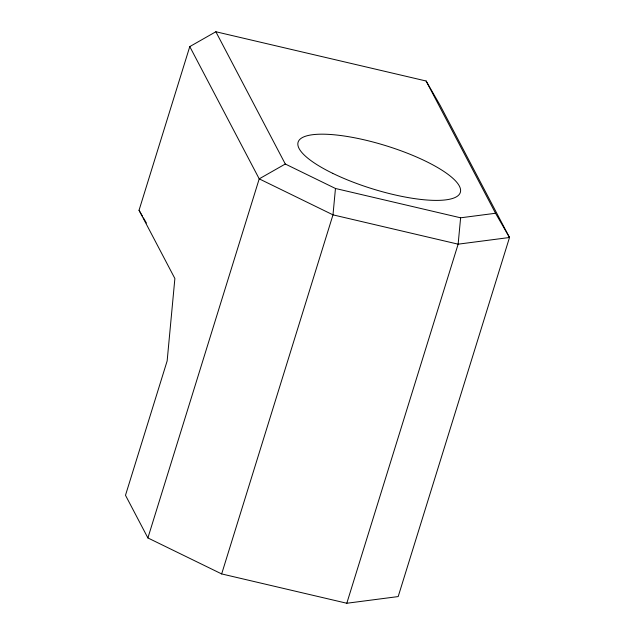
<?xml version="1.0" encoding="UTF-8"?>
<svg xmlns="http://www.w3.org/2000/svg" width="635" height="635" viewBox="0 0 635 635"><rect width="100%" height="100%" fill="white"/><g stroke="black" fill="none" stroke-linecap="round" stroke-linejoin="round"><path stroke-width="0.95" d="M215.86 31.75L285.298 164.013L335.463 188.484L332.986 214.852L221.663 573.929L346.805 603.25L398.185 596.575L509.508 237.498L440.071 105.235L426.109 81.002L215.86 31.75L189.778 46.601L139.041 210.264L174.879 278.527L167.148 360.926L125.492 495.276L147.891 537.94L221.663 573.929M189.778 46.601L259.215 178.856L332.986 214.852L458.137 244.173L509.508 237.498L495.546 213.265L460.613 217.805L458.137 244.173L346.805 603.25M147.891 537.94L259.215 178.856L285.298 164.013M335.463 188.484L460.613 217.805M139.041 210.264L142.47 216.217M143.454 217.924L146.391 223.028M426.109 81.002L495.546 213.265M332.724 173.347A84.899 22.59 17.2 0 0 460.296 192.5A84.899 22.59 17.2 0 0 344.646 136.073A84.899 22.59 17.2 0 0 332.724 173.347"/></g></svg>
